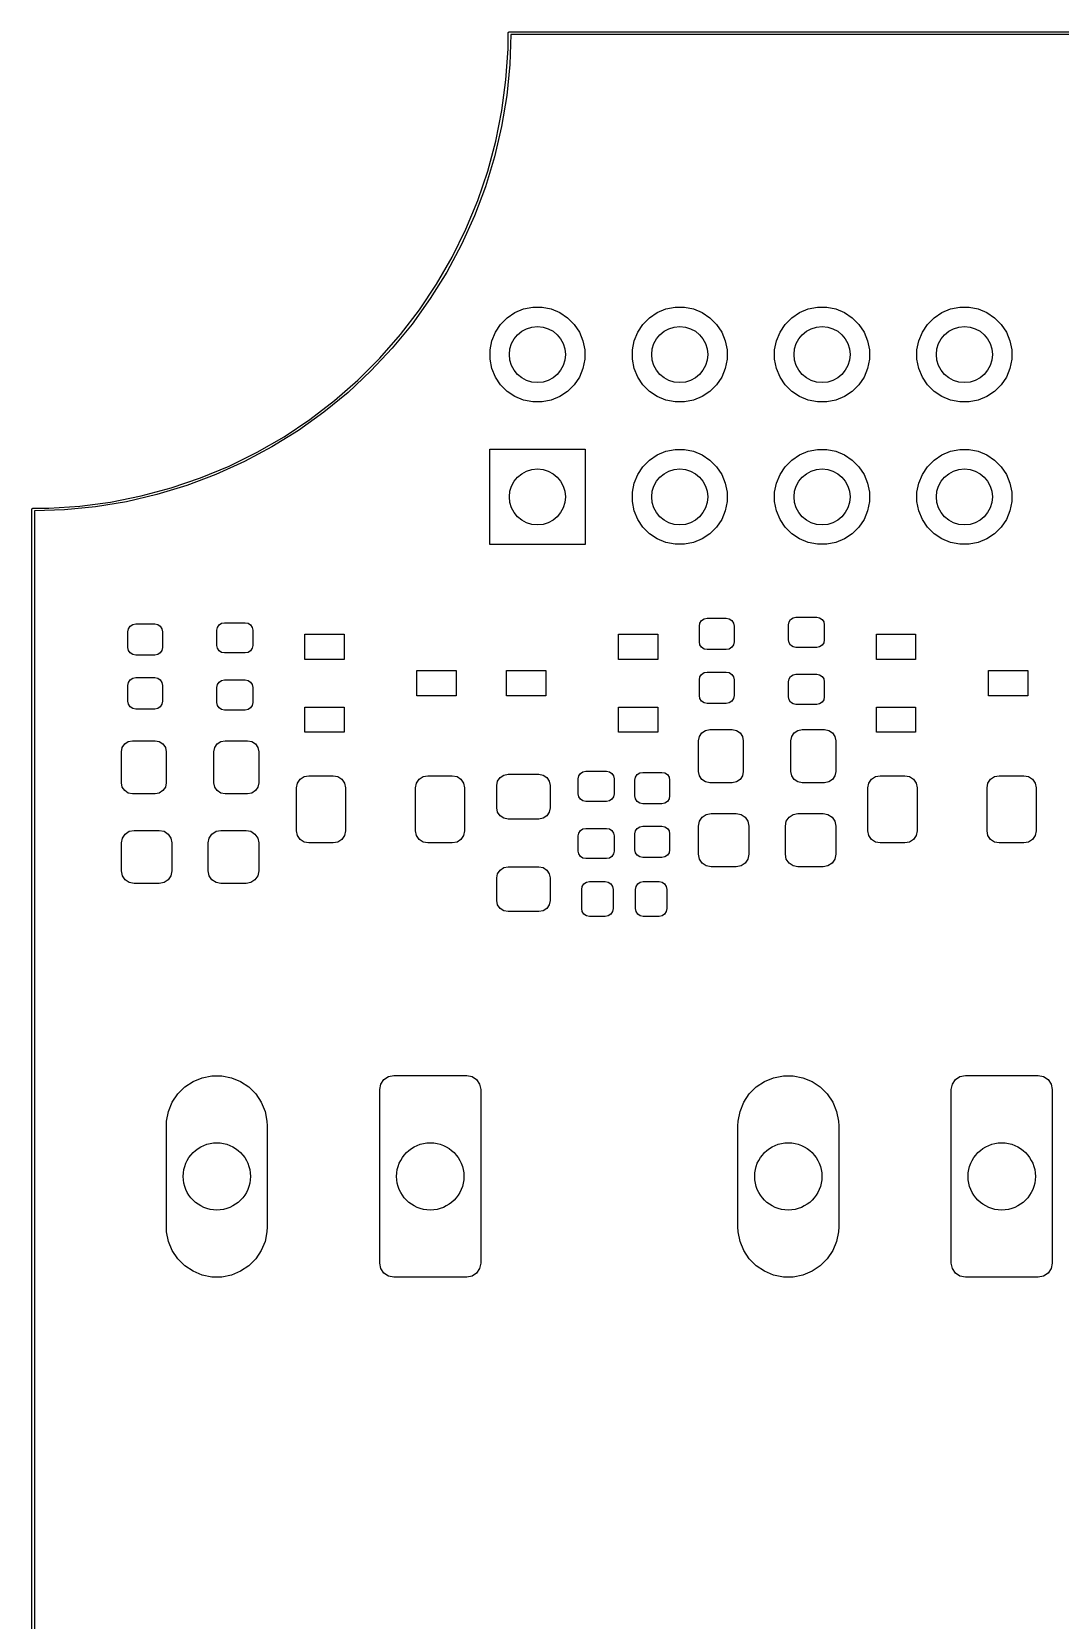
# Model space of a CAD drawing. Extents: x 89 to 178, y -115 to -57.
# Drawn here: x 88.97 to 107.33, y -85.32 to -56.97 of the extents above; entities that cross this region are included whole.
import ezdxf

# ---------------------------------------------------------------- set-up
doc = ezdxf.new("R2010")
doc.units = 0
doc.layers.add('BLACK', color=7, linetype='CONTINUOUS')

msp = doc.modelspace()

# ---------------------------------------------------------------- linework, layer by layer
at = {"layer": 'BLACK', "linetype": 'CONTINUOUS'}
for p, q in [((97.475, -57), (97.476903, -56.994143)), ((97.475, -57.277443), (97.475, -57)), ((97.476903, -56.990433), (97.478689, -56.988646)), ((97.476903, -56.994143), (97.476903, -56.990433)), ((97.478689, -56.988646), (97.479775, -56.985305)), ((97.479775, -56.985305), (97.488023, -56.979312)), ((97.488023, -56.979312), (97.490433, -56.976903)), ((97.490433, -56.976903), (97.491682, -56.976654)), ((97.491682, -56.976654), (97.492275, -56.976224)), ((97.492275, -56.976224), (97.493847, -56.976224)), ((97.493847, -56.976224), (97.5, -56.975)), ((97.5, -56.975), (169.5, -56.975)), ((97.524182, -57.025), (97.506747, -57.557562)), ((169.47582, -57.025), (97.524182, -57.025)), ((97.438709, -57.83114), (97.475, -57.277443)), ((97.506747, -57.557562), (97.452067, -58.112736)), ((97.366282, -58.381279), (97.438709, -57.83114)), ((97.258029, -58.925502), (97.366282, -58.381279)), ((97.452067, -58.112736), (97.361195, -58.663145)), ((97.361195, -58.663145), (97.234518, -59.206432)), ((97.114414, -59.461481), (97.258029, -58.925502)), ((97.234518, -59.206432), (97.072579, -59.740271)), ((96.936052, -59.986918), (97.114414, -59.461481)), ((97.072579, -59.740271), (96.876073, -60.262376)), ((96.723706, -60.499566), (96.936052, -59.986918)), ((96.876073, -60.262376), (96.64584, -60.770511)), ((96.478287, -60.997227), (96.723706, -60.499566)), ((96.64584, -60.770511), (96.382867, -61.2625)), ((96.200844, -61.477772), (96.478287, -60.997227)), ((95.892566, -61.939143), (96.200844, -61.477772)), ((96.382867, -61.2625), (96.088278, -61.736236)), ((96.088278, -61.736236), (95.763337, -62.189691)), ((95.554773, -62.379363), (95.892566, -61.939143)), ((97.460766, -62.077941), (97.599313, -61.985367)), ((97.599313, -61.985367), (97.753258, -61.921601)), ((97.753258, -61.921601), (97.916685, -61.889093)), ((97.916685, -61.889093), (98.083315, -61.889093)), ((98.083315, -61.889093), (98.246742, -61.921601)), ((98.246742, -61.921601), (98.400687, -61.985367)), ((98.400687, -61.985367), (98.539234, -62.077941)), ((100.000766, -62.077941), (100.139313, -61.985367)), ((100.139313, -61.985367), (100.293258, -61.921601)), ((100.293258, -61.921601), (100.456685, -61.889093)), ((100.456685, -61.889093), (100.623315, -61.889093)), ((100.623315, -61.889093), (100.786742, -61.921601)), ((100.786742, -61.921601), (100.940687, -61.985367)), ((100.940687, -61.985367), (101.079234, -62.077941)), ((102.540766, -62.077941), (102.679313, -61.985367)), ((102.679313, -61.985367), (102.833258, -61.921601)), ((102.833258, -61.921601), (102.996685, -61.889093)), ((102.996685, -61.889093), (103.163315, -61.889093)), ((103.163315, -61.889093), (103.326742, -61.921601)), ((103.326742, -61.921601), (103.480687, -61.985367)), ((103.480687, -61.985367), (103.619234, -62.077941)), ((105.080766, -62.077941), (105.219313, -61.985367)), ((105.219313, -61.985367), (105.373258, -61.921601)), ((105.373258, -61.921601), (105.536685, -61.889093)), ((105.536685, -61.889093), (105.703315, -61.889093)), ((105.703315, -61.889093), (105.866742, -61.921601)), ((105.866742, -61.921601), (106.020687, -61.985367)), ((106.020687, -61.985367), (106.159234, -62.077941)), ((95.763337, -62.189691), (95.409434, -62.620923)), ((97.186601, -62.488258), (97.250367, -62.334313)), ((97.250367, -62.334313), (97.342941, -62.195766)), ((97.342941, -62.195766), (97.460766, -62.077941)), ((98.539234, -62.077941), (98.657059, -62.195766)), ((98.657059, -62.195766), (98.749633, -62.334313)), ((98.749633, -62.334313), (98.813399, -62.488258)), ((99.726601, -62.488258), (99.790367, -62.334313)), ((99.790367, -62.334313), (99.882941, -62.195766)), ((99.882941, -62.195766), (100.000766, -62.077941)), ((101.079234, -62.077941), (101.197059, -62.195766)), ((101.197059, -62.195766), (101.289633, -62.334313)), ((101.289633, -62.334313), (101.353399, -62.488258)), ((102.266601, -62.488258), (102.330367, -62.334313)), ((102.330367, -62.334313), (102.422941, -62.195766)), ((102.422941, -62.195766), (102.540766, -62.077941)), ((103.619234, -62.077941), (103.737059, -62.195766)), ((103.737059, -62.195766), (103.829633, -62.334313)), ((103.829633, -62.334313), (103.893399, -62.488258)), ((104.806601, -62.488258), (104.870367, -62.334313)), ((104.870367, -62.334313), (104.962941, -62.195766)), ((104.962941, -62.195766), (105.080766, -62.077941)), ((106.159234, -62.077941), (106.277059, -62.195766)), ((106.277059, -62.195766), (106.369633, -62.334313)), ((106.369633, -62.334313), (106.433399, -62.488258)), ((95.409434, -62.620923), (95.028085, -63.028085)), ((95.188912, -62.796548), (95.554773, -62.379363)), ((97.154093, -62.651685), (97.186601, -62.488258)), ((98.813399, -62.488258), (98.845907, -62.651685)), ((99.694093, -62.651685), (99.726601, -62.488258)), ((101.353399, -62.488258), (101.385907, -62.651685)), ((102.234093, -62.651685), (102.266601, -62.488258)), ((103.893399, -62.488258), (103.925907, -62.651685)), ((104.774093, -62.651685), (104.806601, -62.488258)), ((106.433399, -62.488258), (106.465907, -62.651685)), ((94.796548, -63.188912), (95.188912, -62.796548)), ((97.154093, -62.818315), (97.154093, -62.651685)), ((97.186601, -62.981742), (97.154093, -62.818315)), ((98.845907, -62.818315), (98.813399, -62.981742)), ((98.845907, -62.651685), (98.845907, -62.818315)), ((99.694093, -62.818315), (99.694093, -62.651685)), ((99.726601, -62.981742), (99.694093, -62.818315)), ((101.385907, -62.818315), (101.353399, -62.981742)), ((101.385907, -62.651685), (101.385907, -62.818315)), ((102.234093, -62.818315), (102.234093, -62.651685)), ((102.266601, -62.981742), (102.234093, -62.818315)), ((103.925907, -62.818315), (103.893399, -62.981742)), ((103.925907, -62.651685), (103.925907, -62.818315)), ((104.774093, -62.818315), (104.774093, -62.651685)), ((104.806601, -62.981742), (104.774093, -62.818315)), ((106.465907, -62.818315), (106.433399, -62.981742)), ((106.465907, -62.651685), (106.465907, -62.818315)), ((94.379363, -63.554773), (94.796548, -63.188912)), ((95.028085, -63.028085), (94.620923, -63.409434)), ((97.250367, -63.135687), (97.186601, -62.981742)), ((97.342941, -63.274234), (97.250367, -63.135687)), ((98.749633, -63.135687), (98.657059, -63.274234)), ((98.813399, -62.981742), (98.749633, -63.135687)), ((99.790367, -63.135687), (99.726601, -62.981742)), ((99.882941, -63.274234), (99.790367, -63.135687)), ((101.289633, -63.135687), (101.197059, -63.274234)), ((101.353399, -62.981742), (101.289633, -63.135687)), ((102.330367, -63.135687), (102.266601, -62.981742)), ((102.422941, -63.274234), (102.330367, -63.135687)), ((103.829633, -63.135687), (103.737059, -63.274234)), ((103.893399, -62.981742), (103.829633, -63.135687)), ((104.870367, -63.135687), (104.806601, -62.981742)), ((104.962941, -63.274234), (104.870367, -63.135687)), ((106.369633, -63.135687), (106.277059, -63.274234)), ((106.433399, -62.981742), (106.369633, -63.135687)), ((94.620923, -63.409434), (94.189691, -63.763337)), ((97.460766, -63.392059), (97.342941, -63.274234)), ((97.599313, -63.484633), (97.460766, -63.392059)), ((97.753258, -63.548399), (97.599313, -63.484633)), ((98.400687, -63.484633), (98.246742, -63.548399)), ((98.539234, -63.392059), (98.400687, -63.484633)), ((98.657059, -63.274234), (98.539234, -63.392059)), ((100.000766, -63.392059), (99.882941, -63.274234)), ((100.139313, -63.484633), (100.000766, -63.392059)), ((100.293258, -63.548399), (100.139313, -63.484633)), ((100.940687, -63.484633), (100.786742, -63.548399)), ((101.079234, -63.392059), (100.940687, -63.484633)), ((101.197059, -63.274234), (101.079234, -63.392059)), ((102.540766, -63.392059), (102.422941, -63.274234)), ((102.679313, -63.484633), (102.540766, -63.392059)), ((102.833258, -63.548399), (102.679313, -63.484633)), ((103.480687, -63.484633), (103.326742, -63.548399)), ((103.619234, -63.392059), (103.480687, -63.484633)), ((103.737059, -63.274234), (103.619234, -63.392059)), ((105.080766, -63.392059), (104.962941, -63.274234)), ((105.219313, -63.484633), (105.080766, -63.392059)), ((105.373258, -63.548399), (105.219313, -63.484633)), ((106.020687, -63.484633), (105.866742, -63.548399)), ((106.159234, -63.392059), (106.020687, -63.484633)), ((106.277059, -63.274234), (106.159234, -63.392059)), ((94.189691, -63.763337), (93.736236, -64.088278)), ((93.939143, -63.892566), (94.379363, -63.554773)), ((97.916685, -63.580907), (97.753258, -63.548399)), ((98.083315, -63.580907), (97.916685, -63.580907)), ((98.246742, -63.548399), (98.083315, -63.580907)), ((100.456685, -63.580907), (100.293258, -63.548399)), ((100.623315, -63.580907), (100.456685, -63.580907)), ((100.786742, -63.548399), (100.623315, -63.580907)), ((102.996685, -63.580907), (102.833258, -63.548399)), ((103.163315, -63.580907), (102.996685, -63.580907)), ((103.326742, -63.548399), (103.163315, -63.580907)), ((105.536685, -63.580907), (105.373258, -63.548399)), ((105.703315, -63.580907), (105.536685, -63.580907)), ((105.866742, -63.548399), (105.703315, -63.580907)), ((93.477772, -64.200844), (93.939143, -63.892566)), ((92.997227, -64.478287), (93.477772, -64.200844)), ((93.736236, -64.088278), (93.2625, -64.382867)), ((92.499566, -64.723706), (92.997227, -64.478287)), ((93.2625, -64.382867), (92.770511, -64.64584)), ((97.15, -66.125), (97.15, -64.425)), ((97.15, -64.425), (98.85, -64.425)), ((98.85, -64.425), (98.85, -66.125)), ((99.882941, -64.735766), (100.000766, -64.617941)), ((100.000766, -64.617941), (100.139313, -64.525367)), ((100.139313, -64.525367), (100.293258, -64.461601)), ((100.293258, -64.461601), (100.456685, -64.429093)), ((100.456685, -64.429093), (100.623315, -64.429093)), ((100.623315, -64.429093), (100.786742, -64.461601)), ((100.786742, -64.461601), (100.940687, -64.525367)), ((100.940687, -64.525367), (101.079234, -64.617941)), ((101.079234, -64.617941), (101.197059, -64.735766)), ((102.422941, -64.735766), (102.540766, -64.617941)), ((102.540766, -64.617941), (102.679313, -64.525367)), ((102.679313, -64.525367), (102.833258, -64.461601)), ((102.833258, -64.461601), (102.996685, -64.429093)), ((102.996685, -64.429093), (103.163315, -64.429093)), ((103.163315, -64.429093), (103.326742, -64.461601)), ((103.326742, -64.461601), (103.480687, -64.525367)), ((103.480687, -64.525367), (103.619234, -64.617941)), ((103.619234, -64.617941), (103.737059, -64.735766)), ((104.962941, -64.735766), (105.080766, -64.617941)), ((105.080766, -64.617941), (105.219313, -64.525367)), ((105.219313, -64.525367), (105.373258, -64.461601)), ((105.373258, -64.461601), (105.536685, -64.429093)), ((105.536685, -64.429093), (105.703315, -64.429093)), ((105.703315, -64.429093), (105.866742, -64.461601)), ((105.866742, -64.461601), (106.020687, -64.525367)), ((106.020687, -64.525367), (106.159234, -64.617941)), ((106.159234, -64.617941), (106.277059, -64.735766)), ((92.262376, -64.876073), (91.740271, -65.072579)), ((91.986918, -64.936052), (92.499566, -64.723706)), ((92.770511, -64.64584), (92.262376, -64.876073)), ((99.726601, -65.028258), (99.790367, -64.874313)), ((99.790367, -64.874313), (99.882941, -64.735766)), ((101.197059, -64.735766), (101.289633, -64.874313)), ((101.289633, -64.874313), (101.353399, -65.028258)), ((102.266601, -65.028258), (102.330367, -64.874313)), ((102.330367, -64.874313), (102.422941, -64.735766)), ((103.737059, -64.735766), (103.829633, -64.874313)), ((103.829633, -64.874313), (103.893399, -65.028258)), ((104.806601, -65.028258), (104.870367, -64.874313)), ((104.870367, -64.874313), (104.962941, -64.735766)), ((106.277059, -64.735766), (106.369633, -64.874313)), ((106.369633, -64.874313), (106.433399, -65.028258)), ((90.925502, -65.258029), (91.461481, -65.114414)), ((91.740271, -65.072579), (91.206432, -65.234518)), ((91.461481, -65.114414), (91.986918, -64.936052)), ((99.694093, -65.191685), (99.726601, -65.028258)), ((99.694093, -65.358315), (99.694093, -65.191685)), ((101.353399, -65.028258), (101.385907, -65.191685)), ((101.385907, -65.191685), (101.385907, -65.358315)), ((102.234093, -65.191685), (102.266601, -65.028258)), ((102.234093, -65.358315), (102.234093, -65.191685)), ((103.893399, -65.028258), (103.925907, -65.191685)), ((103.925907, -65.191685), (103.925907, -65.358315)), ((104.774093, -65.191685), (104.806601, -65.028258)), ((104.774093, -65.358315), (104.774093, -65.191685)), ((106.433399, -65.028258), (106.465907, -65.191685)), ((106.465907, -65.191685), (106.465907, -65.358315)), ((88.994144, -65.476903), (89, -65.475)), ((89, -65.475), (89.277443, -65.475)), ((89.277443, -65.475), (89.83114, -65.438709)), ((90.112736, -65.452067), (89.557562, -65.506747)), ((89.83114, -65.438709), (90.381279, -65.366282)), ((90.663145, -65.361195), (90.112736, -65.452067)), ((90.381279, -65.366282), (90.925502, -65.258029)), ((91.206432, -65.234518), (90.663145, -65.361195)), ((99.726601, -65.521742), (99.694093, -65.358315)), ((101.385907, -65.358315), (101.353399, -65.521742)), ((102.266601, -65.521742), (102.234093, -65.358315)), ((103.925907, -65.358315), (103.893399, -65.521742)), ((104.806601, -65.521742), (104.774093, -65.358315)), ((106.465907, -65.358315), (106.433399, -65.521742)), ((88.975, -65.5), (88.976224, -65.493846)), ((88.975, -106.5), (88.975, -65.5)), ((88.976224, -65.492275), (88.976654, -65.491682)), ((88.976224, -65.493846), (88.976224, -65.492275)), ((88.976654, -65.491682), (88.976903, -65.490433)), ((88.976903, -65.490433), (88.979312, -65.488023)), ((88.979312, -65.488023), (88.985305, -65.479775)), ((88.985305, -65.479775), (88.988646, -65.478689)), ((88.988646, -65.478689), (88.990433, -65.476903)), ((88.990433, -65.476903), (88.994144, -65.476903)), ((89.557562, -65.506747), (89.025, -65.524181)), ((89.025, -65.524181), (89.025, -106.475818)), ((99.790367, -65.675687), (99.726601, -65.521742)), ((99.882941, -65.814234), (99.790367, -65.675687)), ((101.289633, -65.675687), (101.197059, -65.814234)), ((101.353399, -65.521742), (101.289633, -65.675687)), ((102.330367, -65.675687), (102.266601, -65.521742)), ((102.422941, -65.814234), (102.330367, -65.675687)), ((103.829633, -65.675687), (103.737059, -65.814234)), ((103.893399, -65.521742), (103.829633, -65.675687)), ((104.870367, -65.675687), (104.806601, -65.521742)), ((104.962941, -65.814234), (104.870367, -65.675687)), ((106.369633, -65.675687), (106.277059, -65.814234)), ((106.433399, -65.521742), (106.369633, -65.675687)), ((100.000766, -65.932059), (99.882941, -65.814234)), ((100.139313, -66.024633), (100.000766, -65.932059)), ((100.293258, -66.088399), (100.139313, -66.024633)), ((100.940687, -66.024633), (100.786742, -66.088399)), ((101.079234, -65.932059), (100.940687, -66.024633)), ((101.197059, -65.814234), (101.079234, -65.932059)), ((102.540766, -65.932059), (102.422941, -65.814234)), ((102.679313, -66.024633), (102.540766, -65.932059)), ((102.833258, -66.088399), (102.679313, -66.024633)), ((103.480687, -66.024633), (103.326742, -66.088399)), ((103.619234, -65.932059), (103.480687, -66.024633)), ((103.737059, -65.814234), (103.619234, -65.932059)), ((105.080766, -65.932059), (104.962941, -65.814234)), ((105.219313, -66.024633), (105.080766, -65.932059)), ((105.373258, -66.088399), (105.219313, -66.024633)), ((106.020687, -66.024633), (105.866742, -66.088399)), ((106.159234, -65.932059), (106.020687, -66.024633)), ((106.277059, -65.814234), (106.159234, -65.932059)), ((98.85, -66.125), (97.15, -66.125)), ((100.456685, -66.120907), (100.293258, -66.088399)), ((100.623315, -66.120907), (100.456685, -66.120907)), ((100.786742, -66.088399), (100.623315, -66.120907)), ((102.996685, -66.120907), (102.833258, -66.088399)), ((103.163315, -66.120907), (102.996685, -66.120907)), ((103.326742, -66.088399), (103.163315, -66.120907)), ((105.536685, -66.120907), (105.373258, -66.088399)), ((105.703315, -66.120907), (105.536685, -66.120907)), ((105.866742, -66.088399), (105.703315, -66.120907)), ((100.931005, -67.481005), (100.976424, -67.450657)), ((100.976424, -67.450657), (101.03, -67.44)), ((101.03, -67.44), (101.37, -67.44)), ((101.37, -67.44), (101.423576, -67.450657)), ((101.423576, -67.450657), (101.468995, -67.481005)), ((102.490276, -67.503338), (102.519541, -67.459541)), ((102.519541, -67.459541), (102.563338, -67.430276)), ((102.563338, -67.430276), (102.615, -67.42)), ((102.615, -67.42), (102.985, -67.42)), ((102.985, -67.42), (103.036662, -67.430276)), ((103.036662, -67.430276), (103.080459, -67.459541)), ((103.080459, -67.459541), (103.109724, -67.503338)), ((90.69, -67.68), (90.700657, -67.626424)), ((90.69, -67.96), (90.69, -67.68)), ((90.700657, -67.626424), (90.731005, -67.581005)), ((90.731005, -67.581005), (90.776424, -67.550657)), ((90.776424, -67.550657), (90.83, -67.54)), ((90.83, -67.54), (91.17, -67.54)), ((91.17, -67.54), (91.223576, -67.550657)), ((91.223576, -67.550657), (91.268995, -67.581005)), ((91.268995, -67.581005), (91.299343, -67.626424)), ((91.299343, -67.626424), (91.31, -67.68)), ((91.31, -67.68), (91.31, -67.96)), ((92.28, -67.655), (92.290276, -67.603338)), ((92.28, -67.925), (92.28, -67.655)), ((92.290276, -67.603338), (92.319541, -67.559541)), ((92.319541, -67.559541), (92.363338, -67.530276)), ((92.363338, -67.530276), (92.415, -67.52)), ((92.415, -67.52), (92.785, -67.52)), ((92.785, -67.52), (92.836662, -67.530276)), ((92.836662, -67.530276), (92.880459, -67.559541)), ((92.880459, -67.559541), (92.909724, -67.603338)), ((92.909724, -67.603338), (92.92, -67.655)), ((92.92, -67.655), (92.92, -67.925)), ((93.85, -68.175), (93.85, -67.725)), ((93.85, -67.725), (94.55, -67.725)), ((94.55, -67.725), (94.55, -68.175)), ((99.45, -68.175), (99.45, -67.725)), ((99.45, -67.725), (100.15, -67.725)), ((100.15, -67.725), (100.15, -68.175)), ((100.89, -67.58), (100.900657, -67.526424)), ((100.89, -67.86), (100.89, -67.58)), ((100.900657, -67.526424), (100.931005, -67.481005)), ((101.468995, -67.481005), (101.499343, -67.526424)), ((101.499343, -67.526424), (101.51, -67.58)), ((101.51, -67.58), (101.51, -67.86)), ((102.48, -67.555), (102.490276, -67.503338)), ((102.48, -67.825), (102.48, -67.555)), ((103.109724, -67.503338), (103.12, -67.555)), ((103.12, -67.555), (103.12, -67.825)), ((104.05, -68.175), (104.05, -67.725)), ((104.05, -67.725), (104.75, -67.725)), ((104.75, -67.725), (104.75, -68.175)), ((90.700657, -68.013576), (90.69, -67.96)), ((90.731005, -68.058995), (90.700657, -68.013576)), ((91.299343, -68.013576), (91.268995, -68.058995)), ((91.31, -67.96), (91.299343, -68.013576)), ((92.290276, -67.976662), (92.28, -67.925)), ((92.319541, -68.020459), (92.290276, -67.976662)), ((92.363338, -68.049724), (92.319541, -68.020459)), ((92.880459, -68.020459), (92.836662, -68.049724)), ((92.909724, -67.976662), (92.880459, -68.020459)), ((92.92, -67.925), (92.909724, -67.976662)), ((100.900657, -67.913576), (100.89, -67.86)), ((100.931005, -67.958995), (100.900657, -67.913576)), ((100.976424, -67.989343), (100.931005, -67.958995)), ((101.03, -68), (100.976424, -67.989343)), ((101.37, -68), (101.03, -68)), ((101.423576, -67.989343), (101.37, -68)), ((101.468995, -67.958995), (101.423576, -67.989343)), ((101.499343, -67.913576), (101.468995, -67.958995)), ((101.51, -67.86), (101.499343, -67.913576)), ((102.490276, -67.876662), (102.48, -67.825)), ((102.519541, -67.920459), (102.490276, -67.876662)), ((102.563338, -67.949724), (102.519541, -67.920459)), ((102.615, -67.96), (102.563338, -67.949724)), ((102.985, -67.96), (102.615, -67.96)), ((103.036662, -67.949724), (102.985, -67.96)), ((103.080459, -67.920459), (103.036662, -67.949724)), ((103.109724, -67.876662), (103.080459, -67.920459)), ((103.12, -67.825), (103.109724, -67.876662)), ((90.776424, -68.089343), (90.731005, -68.058995)), ((90.83, -68.1), (90.776424, -68.089343)), ((91.17, -68.1), (90.83, -68.1)), ((91.223576, -68.089343), (91.17, -68.1)), ((91.268995, -68.058995), (91.223576, -68.089343)), ((92.415, -68.06), (92.363338, -68.049724)), ((92.785, -68.06), (92.415, -68.06)), ((92.836662, -68.049724), (92.785, -68.06)), ((94.55, -68.175), (93.85, -68.175)), ((100.15, -68.175), (99.45, -68.175)), ((104.75, -68.175), (104.05, -68.175)), ((90.69, -68.64), (90.700657, -68.586424)), ((90.700657, -68.586424), (90.731005, -68.541005)), ((90.731005, -68.541005), (90.776424, -68.510657)), ((90.776424, -68.510657), (90.83, -68.5)), ((90.83, -68.5), (91.17, -68.5)), ((91.17, -68.5), (91.223576, -68.510657)), ((91.223576, -68.510657), (91.268995, -68.541005)), ((91.268995, -68.541005), (91.299343, -68.586424)), ((91.299343, -68.586424), (91.31, -68.64)), ((92.290276, -68.623338), (92.319541, -68.579541)), ((92.319541, -68.579541), (92.363338, -68.550276)), ((92.363338, -68.550276), (92.415, -68.54)), ((92.415, -68.54), (92.785, -68.54)), ((92.785, -68.54), (92.836662, -68.550276)), ((92.836662, -68.550276), (92.880459, -68.579541)), ((92.880459, -68.579541), (92.909724, -68.623338)), ((95.85, -68.825), (95.85, -68.375)), ((95.85, -68.375), (96.55, -68.375)), ((96.55, -68.375), (96.55, -68.825)), ((97.45, -68.825), (97.45, -68.375)), ((97.45, -68.375), (98.15, -68.375)), ((98.15, -68.375), (98.15, -68.825)), ((100.89, -68.54), (100.900657, -68.486424)), ((100.89, -68.82), (100.89, -68.54)), ((100.900657, -68.486424), (100.931005, -68.441005)), ((100.931005, -68.441005), (100.976424, -68.410657)), ((100.976424, -68.410657), (101.03, -68.4)), ((101.03, -68.4), (101.37, -68.4)), ((101.37, -68.4), (101.423576, -68.410657)), ((101.423576, -68.410657), (101.468995, -68.441005)), ((101.468995, -68.441005), (101.499343, -68.486424)), ((101.499343, -68.486424), (101.51, -68.54)), ((101.51, -68.54), (101.51, -68.82)), ((102.48, -68.575), (102.490276, -68.523338)), ((102.48, -68.845), (102.48, -68.575)), ((102.490276, -68.523338), (102.519541, -68.479541)), ((102.519541, -68.479541), (102.563338, -68.450276)), ((102.563338, -68.450276), (102.615, -68.44)), ((102.615, -68.44), (102.985, -68.44)), ((102.985, -68.44), (103.036662, -68.450276)), ((103.036662, -68.450276), (103.080459, -68.479541)), ((103.080459, -68.479541), (103.109724, -68.523338)), ((103.109724, -68.523338), (103.12, -68.575)), ((103.12, -68.575), (103.12, -68.845)), ((106.05, -68.825), (106.05, -68.375)), ((106.05, -68.375), (106.75, -68.375)), ((106.75, -68.375), (106.75, -68.825)), ((90.69, -68.92), (90.69, -68.64)), ((91.31, -68.64), (91.31, -68.92)), ((92.28, -68.675), (92.290276, -68.623338)), ((92.28, -68.945), (92.28, -68.675)), ((92.909724, -68.623338), (92.92, -68.675)), ((92.92, -68.675), (92.92, -68.945)), ((96.55, -68.825), (95.85, -68.825)), ((98.15, -68.825), (97.45, -68.825)), ((100.900657, -68.873576), (100.89, -68.82)), ((100.931005, -68.918995), (100.900657, -68.873576)), ((101.499343, -68.873576), (101.468995, -68.918995)), ((101.51, -68.82), (101.499343, -68.873576)), ((102.490276, -68.896662), (102.48, -68.845)), ((103.12, -68.845), (103.109724, -68.896662)), ((106.75, -68.825), (106.05, -68.825)), ((90.700657, -68.973576), (90.69, -68.92)), ((90.731005, -69.018995), (90.700657, -68.973576)), ((90.776424, -69.049343), (90.731005, -69.018995)), ((90.83, -69.06), (90.776424, -69.049343)), ((91.17, -69.06), (90.83, -69.06)), ((91.223576, -69.049343), (91.17, -69.06)), ((91.268995, -69.018995), (91.223576, -69.049343)), ((91.299343, -68.973576), (91.268995, -69.018995)), ((91.31, -68.92), (91.299343, -68.973576)), ((92.290276, -68.996662), (92.28, -68.945)), ((92.319541, -69.040459), (92.290276, -68.996662)), ((92.363338, -69.069724), (92.319541, -69.040459)), ((92.415, -69.08), (92.363338, -69.069724)), ((92.785, -69.08), (92.415, -69.08)), ((92.836662, -69.069724), (92.785, -69.08)), ((92.880459, -69.040459), (92.836662, -69.069724)), ((92.909724, -68.996662), (92.880459, -69.040459)), ((92.92, -68.945), (92.909724, -68.996662)), ((93.85, -69.475), (93.85, -69.025)), ((93.85, -69.025), (94.55, -69.025)), ((94.55, -69.025), (94.55, -69.475)), ((99.45, -69.475), (99.45, -69.025)), ((99.45, -69.025), (100.15, -69.025)), ((100.15, -69.025), (100.15, -69.475)), ((100.976424, -68.949343), (100.931005, -68.918995)), ((101.03, -68.96), (100.976424, -68.949343)), ((101.37, -68.96), (101.03, -68.96)), ((101.423576, -68.949343), (101.37, -68.96)), ((101.468995, -68.918995), (101.423576, -68.949343)), ((102.519541, -68.940459), (102.490276, -68.896662)), ((102.563338, -68.969724), (102.519541, -68.940459)), ((102.615, -68.98), (102.563338, -68.969724)), ((102.985, -68.98), (102.615, -68.98)), ((103.036662, -68.969724), (102.985, -68.98)), ((103.080459, -68.940459), (103.036662, -68.969724)), ((103.109724, -68.896662), (103.080459, -68.940459)), ((104.05, -69.475), (104.05, -69.025)), ((104.05, -69.025), (104.75, -69.025)), ((104.75, -69.025), (104.75, -69.475)), ((100.933579, -69.483579), (100.998463, -69.440224)), ((100.998463, -69.440224), (101.075, -69.425)), ((101.075, -69.425), (101.475, -69.425)), ((101.475, -69.425), (101.551537, -69.440224)), ((101.551537, -69.440224), (101.616421, -69.483579)), ((102.583579, -69.483579), (102.648463, -69.440224)), ((102.648463, -69.440224), (102.725, -69.425)), ((102.725, -69.425), (103.125, -69.425)), ((103.125, -69.425), (103.201537, -69.440224)), ((103.201537, -69.440224), (103.266421, -69.483579)), ((90.590224, -69.748463), (90.633579, -69.683579)), ((90.633579, -69.683579), (90.698463, -69.640224)), ((90.698463, -69.640224), (90.775, -69.625)), ((90.775, -69.625), (91.175, -69.625)), ((91.175, -69.625), (91.251537, -69.640224)), ((91.251537, -69.640224), (91.316421, -69.683579)), ((91.316421, -69.683579), (91.359776, -69.748463)), ((92.240224, -69.748463), (92.283579, -69.683579)), ((92.283579, -69.683579), (92.348463, -69.640224)), ((92.348463, -69.640224), (92.425, -69.625)), ((92.425, -69.625), (92.825, -69.625)), ((92.825, -69.625), (92.901537, -69.640224)), ((92.901537, -69.640224), (92.966421, -69.683579)), ((92.966421, -69.683579), (93.009776, -69.748463)), ((94.55, -69.475), (93.85, -69.475)), ((100.15, -69.475), (99.45, -69.475)), ((100.875, -69.625), (100.890224, -69.548463)), ((100.875, -70.175), (100.875, -69.625)), ((100.890224, -69.548463), (100.933579, -69.483579)), ((101.616421, -69.483579), (101.659776, -69.548463)), ((101.659776, -69.548463), (101.675, -69.625)), ((101.675, -69.625), (101.675, -70.175)), ((102.525, -69.625), (102.540224, -69.548463)), ((102.525, -70.175), (102.525, -69.625)), ((102.540224, -69.548463), (102.583579, -69.483579)), ((103.266421, -69.483579), (103.309776, -69.548463)), ((103.309776, -69.548463), (103.325, -69.625)), ((103.325, -69.625), (103.325, -70.175)), ((104.75, -69.475), (104.05, -69.475)), ((90.575, -69.825), (90.590224, -69.748463)), ((90.575, -70.375), (90.575, -69.825)), ((91.359776, -69.748463), (91.375, -69.825)), ((91.375, -69.825), (91.375, -70.375)), ((92.225, -69.825), (92.240224, -69.748463)), ((92.225, -70.375), (92.225, -69.825)), ((93.009776, -69.748463), (93.025, -69.825)), ((93.025, -69.825), (93.025, -70.375)), ((93.76407, -70.31407), (93.835038, -70.266651)), ((93.835038, -70.266651), (93.91875, -70.25)), ((93.91875, -70.25), (94.35625, -70.25)), ((94.35625, -70.25), (94.439962, -70.266651)), ((94.439962, -70.266651), (94.51093, -70.31407)), ((95.88907, -70.31407), (95.960038, -70.266651)), ((95.960038, -70.266651), (96.04375, -70.25)), ((96.04375, -70.25), (96.48125, -70.25)), ((96.48125, -70.25), (96.564962, -70.266651)), ((96.564962, -70.266651), (96.63593, -70.31407)), ((97.290224, -70.348463), (97.333579, -70.283579)), ((97.333579, -70.283579), (97.398463, -70.240224)), ((97.398463, -70.240224), (97.475, -70.225)), ((97.475, -70.225), (98.025, -70.225)), ((98.025, -70.225), (98.101537, -70.240224)), ((98.101537, -70.240224), (98.166421, -70.283579)), ((98.166421, -70.283579), (98.209776, -70.348463)), ((98.73, -70.305), (98.740276, -70.253338)), ((98.740276, -70.253338), (98.769541, -70.209541)), ((98.769541, -70.209541), (98.813338, -70.180276)), ((98.813338, -70.180276), (98.865, -70.17)), ((98.865, -70.17), (99.235, -70.17)), ((99.235, -70.17), (99.286662, -70.180276)), ((99.286662, -70.180276), (99.330459, -70.209541)), ((99.330459, -70.209541), (99.359724, -70.253338)), ((99.359724, -70.253338), (99.37, -70.305)), ((99.74, -70.33), (99.750657, -70.276424)), ((99.750657, -70.276424), (99.781005, -70.231005)), ((99.781005, -70.231005), (99.826424, -70.200657)), ((99.826424, -70.200657), (99.88, -70.19)), ((99.88, -70.19), (100.22, -70.19)), ((100.22, -70.19), (100.273576, -70.200657)), ((100.273576, -70.200657), (100.318995, -70.231005)), ((100.318995, -70.231005), (100.349343, -70.276424)), ((100.349343, -70.276424), (100.36, -70.33)), ((100.890224, -70.251537), (100.875, -70.175)), ((100.933579, -70.316421), (100.890224, -70.251537)), ((101.659776, -70.251537), (101.616421, -70.316421)), ((101.675, -70.175), (101.659776, -70.251537)), ((102.540224, -70.251537), (102.525, -70.175)), ((102.583579, -70.316421), (102.540224, -70.251537)), ((103.309776, -70.251537), (103.266421, -70.316421)), ((103.325, -70.175), (103.309776, -70.251537)), ((103.96407, -70.31407), (104.035038, -70.266651)), ((104.035038, -70.266651), (104.11875, -70.25)), ((104.11875, -70.25), (104.55625, -70.25)), ((104.55625, -70.25), (104.639962, -70.266651)), ((104.639962, -70.266651), (104.71093, -70.31407)), ((106.08907, -70.31407), (106.160038, -70.266651)), ((106.160038, -70.266651), (106.24375, -70.25)), ((106.24375, -70.25), (106.68125, -70.25)), ((106.68125, -70.25), (106.764962, -70.266651)), ((106.764962, -70.266651), (106.83593, -70.31407)), ((90.590224, -70.451537), (90.575, -70.375)), ((90.633579, -70.516421), (90.590224, -70.451537)), ((90.698463, -70.559776), (90.633579, -70.516421)), ((90.775, -70.575), (90.698463, -70.559776)), ((91.175, -70.575), (90.775, -70.575)), ((91.251537, -70.559776), (91.175, -70.575)), ((91.316421, -70.516421), (91.251537, -70.559776)), ((91.359776, -70.451537), (91.316421, -70.516421)), ((91.375, -70.375), (91.359776, -70.451537)), ((92.240224, -70.451537), (92.225, -70.375)), ((92.283579, -70.516421), (92.240224, -70.451537)), ((92.348463, -70.559776), (92.283579, -70.516421)), ((92.425, -70.575), (92.348463, -70.559776)), ((92.825, -70.575), (92.425, -70.575)), ((92.901537, -70.559776), (92.825, -70.575)), ((92.966421, -70.516421), (92.901537, -70.559776)), ((93.009776, -70.451537), (92.966421, -70.516421)), ((93.025, -70.375), (93.009776, -70.451537)), ((93.7, -70.46875), (93.716651, -70.385038)), ((93.7, -71.23125), (93.7, -70.46875)), ((93.716651, -70.385038), (93.76407, -70.31407)), ((94.51093, -70.31407), (94.558349, -70.385038)), ((94.558349, -70.385038), (94.575, -70.46875)), ((94.575, -70.46875), (94.575, -71.23125)), ((95.825, -70.46875), (95.841651, -70.385038)), ((95.825, -71.23125), (95.825, -70.46875)), ((95.841651, -70.385038), (95.88907, -70.31407)), ((96.63593, -70.31407), (96.683349, -70.385038)), ((96.683349, -70.385038), (96.7, -70.46875)), ((96.7, -70.46875), (96.7, -71.23125)), ((97.275, -70.425), (97.290224, -70.348463)), ((97.275, -70.825), (97.275, -70.425)), ((98.209776, -70.348463), (98.225, -70.425)), ((98.225, -70.425), (98.225, -70.825)), ((98.73, -70.575), (98.73, -70.305)), ((98.740276, -70.626662), (98.73, -70.575)), ((99.37, -70.575), (99.359724, -70.626662)), ((99.37, -70.305), (99.37, -70.575)), ((99.74, -70.61), (99.74, -70.33)), ((100.36, -70.33), (100.36, -70.61)), ((100.998463, -70.359776), (100.933579, -70.316421)), ((101.075, -70.375), (100.998463, -70.359776)), ((101.475, -70.375), (101.075, -70.375)), ((101.551537, -70.359776), (101.475, -70.375)), ((101.616421, -70.316421), (101.551537, -70.359776)), ((102.648463, -70.359776), (102.583579, -70.316421)), ((102.725, -70.375), (102.648463, -70.359776)), ((103.125, -70.375), (102.725, -70.375)), ((103.201537, -70.359776), (103.125, -70.375)), ((103.266421, -70.316421), (103.201537, -70.359776)), ((103.9, -70.46875), (103.916651, -70.385038)), ((103.9, -71.23125), (103.9, -70.46875)), ((103.916651, -70.385038), (103.96407, -70.31407)), ((104.71093, -70.31407), (104.758349, -70.385038)), ((104.758349, -70.385038), (104.775, -70.46875)), ((104.775, -70.46875), (104.775, -71.23125)), ((106.025, -70.46875), (106.041651, -70.385038)), ((106.025, -71.23125), (106.025, -70.46875)), ((106.041651, -70.385038), (106.08907, -70.31407)), ((106.83593, -70.31407), (106.883349, -70.385038)), ((106.883349, -70.385038), (106.9, -70.46875)), ((106.9, -70.46875), (106.9, -71.23125)), ((97.290224, -70.901537), (97.275, -70.825)), ((98.225, -70.825), (98.209776, -70.901537)), ((98.769541, -70.670459), (98.740276, -70.626662)), ((98.813338, -70.699724), (98.769541, -70.670459)), ((98.865, -70.71), (98.813338, -70.699724)), ((99.235, -70.71), (98.865, -70.71)), ((99.286662, -70.699724), (99.235, -70.71)), ((99.330459, -70.670459), (99.286662, -70.699724)), ((99.359724, -70.626662), (99.330459, -70.670459)), ((99.750657, -70.663576), (99.74, -70.61)), ((99.781005, -70.708995), (99.750657, -70.663576)), ((99.826424, -70.739343), (99.781005, -70.708995)), ((99.88, -70.75), (99.826424, -70.739343)), ((100.22, -70.75), (99.88, -70.75)), ((100.273576, -70.739343), (100.22, -70.75)), ((100.318995, -70.708995), (100.273576, -70.739343)), ((100.349343, -70.663576), (100.318995, -70.708995)), ((100.36, -70.61), (100.349343, -70.663576)), ((97.333579, -70.966421), (97.290224, -70.901537)), ((97.398463, -71.009776), (97.333579, -70.966421)), ((97.475, -71.025), (97.398463, -71.009776)), ((98.025, -71.025), (97.475, -71.025)), ((98.101537, -71.009776), (98.025, -71.025)), ((98.166421, -70.966421), (98.101537, -71.009776)), ((98.209776, -70.901537), (98.166421, -70.966421)), ((100.875, -71.15), (100.892127, -71.063896)), ((100.892127, -71.063896), (100.940901, -70.990901)), ((100.940901, -70.990901), (101.013896, -70.942127)), ((101.013896, -70.942127), (101.1, -70.925)), ((101.1, -70.925), (101.55, -70.925)), ((101.55, -70.925), (101.636104, -70.942127)), ((101.636104, -70.942127), (101.709099, -70.990901)), ((101.709099, -70.990901), (101.757873, -71.063896)), ((101.757873, -71.063896), (101.775, -71.15)), ((102.425, -71.15), (102.442127, -71.063896)), ((102.442127, -71.063896), (102.490901, -70.990901)), ((102.490901, -70.990901), (102.563896, -70.942127)), ((102.563896, -70.942127), (102.65, -70.925)), ((102.65, -70.925), (103.1, -70.925)), ((103.1, -70.925), (103.186104, -70.942127)), ((103.186104, -70.942127), (103.259099, -70.990901)), ((103.259099, -70.990901), (103.307873, -71.063896)), ((103.307873, -71.063896), (103.325, -71.15)), ((90.575, -71.45), (90.592127, -71.363896)), ((90.592127, -71.363896), (90.640901, -71.290901)), ((90.640901, -71.290901), (90.713896, -71.242127)), ((90.713896, -71.242127), (90.8, -71.225)), ((90.8, -71.225), (91.25, -71.225)), ((91.25, -71.225), (91.336104, -71.242127)), ((91.336104, -71.242127), (91.409099, -71.290901)), ((91.409099, -71.290901), (91.457873, -71.363896)), ((91.457873, -71.363896), (91.475, -71.45)), ((92.125, -71.45), (92.142127, -71.363896)), ((92.142127, -71.363896), (92.190901, -71.290901)), ((92.190901, -71.290901), (92.263896, -71.242127)), ((92.263896, -71.242127), (92.35, -71.225)), ((92.35, -71.225), (92.8, -71.225)), ((92.8, -71.225), (92.886104, -71.242127)), ((92.886104, -71.242127), (92.959099, -71.290901)), ((92.959099, -71.290901), (93.007873, -71.363896)), ((93.007873, -71.363896), (93.025, -71.45)), ((93.716651, -71.314962), (93.7, -71.23125)), ((93.76407, -71.38593), (93.716651, -71.314962)), ((93.835038, -71.433349), (93.76407, -71.38593)), ((94.51093, -71.38593), (94.439962, -71.433349)), ((94.558349, -71.314962), (94.51093, -71.38593)), ((94.575, -71.23125), (94.558349, -71.314962)), ((95.841651, -71.314962), (95.825, -71.23125)), ((95.88907, -71.38593), (95.841651, -71.314962)), ((95.960038, -71.433349), (95.88907, -71.38593)), ((96.63593, -71.38593), (96.564962, -71.433349)), ((96.683349, -71.314962), (96.63593, -71.38593)), ((96.7, -71.23125), (96.683349, -71.314962)), ((98.73, -71.325), (98.740276, -71.273338)), ((98.73, -71.595), (98.73, -71.325)), ((98.740276, -71.273338), (98.769541, -71.229541)), ((98.769541, -71.229541), (98.813338, -71.200276)), ((98.813338, -71.200276), (98.865, -71.19)), ((98.865, -71.19), (99.235, -71.19)), ((99.235, -71.19), (99.286662, -71.200276)), ((99.286662, -71.200276), (99.330459, -71.229541)), ((99.330459, -71.229541), (99.359724, -71.273338)), ((99.359724, -71.273338), (99.37, -71.325)), ((99.37, -71.325), (99.37, -71.595)), ((99.74, -71.29), (99.750657, -71.236424)), ((99.74, -71.57), (99.74, -71.29)), ((99.750657, -71.236424), (99.781005, -71.191005)), ((99.781005, -71.191005), (99.826424, -71.160657)), ((99.826424, -71.160657), (99.88, -71.15)), ((99.88, -71.15), (100.22, -71.15)), ((100.22, -71.15), (100.273576, -71.160657)), ((100.273576, -71.160657), (100.318995, -71.191005)), ((100.318995, -71.191005), (100.349343, -71.236424)), ((100.349343, -71.236424), (100.36, -71.29)), ((100.36, -71.29), (100.36, -71.57)), ((100.875, -71.65), (100.875, -71.15)), ((101.775, -71.15), (101.775, -71.65)), ((102.425, -71.65), (102.425, -71.15)), ((103.325, -71.15), (103.325, -71.65)), ((103.916651, -71.314962), (103.9, -71.23125)), ((103.96407, -71.38593), (103.916651, -71.314962)), ((104.035038, -71.433349), (103.96407, -71.38593)), ((104.71093, -71.38593), (104.639962, -71.433349)), ((104.758349, -71.314962), (104.71093, -71.38593)), ((104.775, -71.23125), (104.758349, -71.314962)), ((106.041651, -71.314962), (106.025, -71.23125)), ((106.08907, -71.38593), (106.041651, -71.314962)), ((106.160038, -71.433349), (106.08907, -71.38593)), ((106.83593, -71.38593), (106.764962, -71.433349)), ((106.883349, -71.314962), (106.83593, -71.38593)), ((106.9, -71.23125), (106.883349, -71.314962)), ((90.575, -71.95), (90.575, -71.45)), ((91.475, -71.45), (91.475, -71.95)), ((92.125, -71.95), (92.125, -71.45)), ((93.025, -71.45), (93.025, -71.95)), ((93.91875, -71.45), (93.835038, -71.433349)), ((94.35625, -71.45), (93.91875, -71.45)), ((94.439962, -71.433349), (94.35625, -71.45)), ((96.04375, -71.45), (95.960038, -71.433349)), ((96.48125, -71.45), (96.04375, -71.45)), ((96.564962, -71.433349), (96.48125, -71.45)), ((98.740276, -71.646662), (98.73, -71.595)), ((98.769541, -71.690459), (98.740276, -71.646662)), ((98.813338, -71.719724), (98.769541, -71.690459)), ((99.330459, -71.690459), (99.286662, -71.719724)), ((99.359724, -71.646662), (99.330459, -71.690459)), ((99.37, -71.595), (99.359724, -71.646662)), ((99.750657, -71.623576), (99.74, -71.57)), ((99.781005, -71.668995), (99.750657, -71.623576)), ((99.826424, -71.699343), (99.781005, -71.668995)), ((99.88, -71.71), (99.826424, -71.699343)), ((100.22, -71.71), (99.88, -71.71)), ((100.273576, -71.699343), (100.22, -71.71)), ((100.318995, -71.668995), (100.273576, -71.699343)), ((100.349343, -71.623576), (100.318995, -71.668995)), ((100.36, -71.57), (100.349343, -71.623576)), ((100.892127, -71.736104), (100.875, -71.65)), ((101.775, -71.65), (101.757873, -71.736104)), ((102.442127, -71.736104), (102.425, -71.65)), ((103.325, -71.65), (103.307873, -71.736104)), ((104.11875, -71.45), (104.035038, -71.433349)), ((104.55625, -71.45), (104.11875, -71.45)), ((104.639962, -71.433349), (104.55625, -71.45)), ((106.24375, -71.45), (106.160038, -71.433349)), ((106.68125, -71.45), (106.24375, -71.45)), ((106.764962, -71.433349), (106.68125, -71.45)), ((90.592127, -72.036104), (90.575, -71.95)), ((91.475, -71.95), (91.457873, -72.036104)), ((92.142127, -72.036104), (92.125, -71.95)), ((93.025, -71.95), (93.007873, -72.036104)), ((97.290224, -71.998463), (97.333579, -71.933579)), ((97.333579, -71.933579), (97.398463, -71.890224)), ((97.398463, -71.890224), (97.475, -71.875)), ((97.475, -71.875), (98.025, -71.875)), ((98.025, -71.875), (98.101537, -71.890224)), ((98.101537, -71.890224), (98.166421, -71.933579)), ((98.166421, -71.933579), (98.209776, -71.998463)), ((98.865, -71.73), (98.813338, -71.719724)), ((99.235, -71.73), (98.865, -71.73)), ((99.286662, -71.719724), (99.235, -71.73)), ((100.940901, -71.809099), (100.892127, -71.736104)), ((101.013896, -71.857873), (100.940901, -71.809099)), ((101.1, -71.875), (101.013896, -71.857873)), ((101.55, -71.875), (101.1, -71.875)), ((101.636104, -71.857873), (101.55, -71.875)), ((101.709099, -71.809099), (101.636104, -71.857873)), ((101.757873, -71.736104), (101.709099, -71.809099)), ((102.490901, -71.809099), (102.442127, -71.736104)), ((102.563896, -71.857873), (102.490901, -71.809099)), ((102.65, -71.875), (102.563896, -71.857873)), ((103.1, -71.875), (102.65, -71.875)), ((103.186104, -71.857873), (103.1, -71.875)), ((103.259099, -71.809099), (103.186104, -71.857873)), ((103.307873, -71.736104), (103.259099, -71.809099)), ((90.640901, -72.109099), (90.592127, -72.036104)), ((90.713896, -72.157873), (90.640901, -72.109099)), ((90.8, -72.175), (90.713896, -72.157873)), ((91.25, -72.175), (90.8, -72.175)), ((91.336104, -72.157873), (91.25, -72.175)), ((91.409099, -72.109099), (91.336104, -72.157873)), ((91.457873, -72.036104), (91.409099, -72.109099)), ((92.190901, -72.109099), (92.142127, -72.036104)), ((92.263896, -72.157873), (92.190901, -72.109099)), ((92.35, -72.175), (92.263896, -72.157873)), ((92.8, -72.175), (92.35, -72.175)), ((92.886104, -72.157873), (92.8, -72.175)), ((92.959099, -72.109099), (92.886104, -72.157873)), ((93.007873, -72.036104), (92.959099, -72.109099)), ((97.275, -72.075), (97.290224, -71.998463)), ((97.275, -72.475), (97.275, -72.075)), ((98.209776, -71.998463), (98.225, -72.075)), ((98.225, -72.075), (98.225, -72.475)), ((98.79, -72.28), (98.800657, -72.226424)), ((98.800657, -72.226424), (98.831005, -72.181005)), ((98.831005, -72.181005), (98.876424, -72.150657)), ((98.876424, -72.150657), (98.93, -72.14)), ((98.93, -72.14), (99.21, -72.14)), ((99.21, -72.14), (99.263576, -72.150657)), ((99.263576, -72.150657), (99.308995, -72.181005)), ((99.308995, -72.181005), (99.339343, -72.226424)), ((99.339343, -72.226424), (99.35, -72.28)), ((99.75, -72.28), (99.760657, -72.226424)), ((99.760657, -72.226424), (99.791005, -72.181005)), ((99.791005, -72.181005), (99.836424, -72.150657)), ((99.836424, -72.150657), (99.89, -72.14)), ((99.89, -72.14), (100.17, -72.14)), ((100.17, -72.14), (100.223576, -72.150657)), ((100.223576, -72.150657), (100.268995, -72.181005)), ((100.268995, -72.181005), (100.299343, -72.226424)), ((100.299343, -72.226424), (100.31, -72.28)), ((97.290224, -72.551537), (97.275, -72.475)), ((97.333579, -72.616421), (97.290224, -72.551537)), ((98.209776, -72.551537), (98.166421, -72.616421)), ((98.225, -72.475), (98.209776, -72.551537)), ((98.79, -72.62), (98.79, -72.28)), ((99.35, -72.28), (99.35, -72.62)), ((99.75, -72.62), (99.75, -72.28)), ((100.31, -72.28), (100.31, -72.62)), ((97.398463, -72.659776), (97.333579, -72.616421)), ((97.475, -72.675), (97.398463, -72.659776)), ((98.025, -72.675), (97.475, -72.675)), ((98.101537, -72.659776), (98.025, -72.675)), ((98.166421, -72.616421), (98.101537, -72.659776)), ((98.800657, -72.673576), (98.79, -72.62)), ((98.831005, -72.718995), (98.800657, -72.673576)), ((98.876424, -72.749343), (98.831005, -72.718995)), ((98.93, -72.76), (98.876424, -72.749343)), ((99.21, -72.76), (98.93, -72.76)), ((99.263576, -72.749343), (99.21, -72.76)), ((99.308995, -72.718995), (99.263576, -72.749343)), ((99.339343, -72.673576), (99.308995, -72.718995)), ((99.35, -72.62), (99.339343, -72.673576)), ((99.760657, -72.673576), (99.75, -72.62)), ((99.791005, -72.718995), (99.760657, -72.673576)), ((99.836424, -72.749343), (99.791005, -72.718995)), ((99.89, -72.76), (99.836424, -72.749343)), ((100.17, -72.76), (99.89, -72.76)), ((100.223576, -72.749343), (100.17, -72.76)), ((100.268995, -72.718995), (100.223576, -72.749343)), ((100.299343, -72.673576), (100.268995, -72.718995)), ((100.31, -72.62), (100.299343, -72.673576)), ((91.853243, -75.706271), (92.016244, -75.638754)), ((92.016244, -75.638754), (92.189285, -75.604334)), ((92.189285, -75.604334), (92.365715, -75.604334)), ((92.365715, -75.604334), (92.538756, -75.638754)), ((92.538756, -75.638754), (92.701757, -75.706271)), ((95.20653, -75.754329), (95.260723, -75.673223)), ((95.260723, -75.673223), (95.341829, -75.61903)), ((95.341829, -75.61903), (95.4375, -75.6)), ((95.4375, -75.6), (96.7375, -75.6)), ((96.7375, -75.6), (96.833171, -75.61903)), ((96.833171, -75.61903), (96.914277, -75.673223)), ((96.914277, -75.673223), (96.96847, -75.754329)), ((102.053243, -75.706271), (102.216244, -75.638754)), ((102.216244, -75.638754), (102.389285, -75.604334)), ((102.389285, -75.604334), (102.565715, -75.604334)), ((102.565715, -75.604334), (102.738756, -75.638754)), ((102.738756, -75.638754), (102.901757, -75.706271)), ((105.40653, -75.754329), (105.460723, -75.673223)), ((105.460723, -75.673223), (105.541829, -75.61903)), ((105.541829, -75.61903), (105.6375, -75.6)), ((105.6375, -75.6), (106.9375, -75.6)), ((106.9375, -75.6), (107.033171, -75.61903)), ((107.033171, -75.61903), (107.114277, -75.673223)), ((107.114277, -75.673223), (107.16847, -75.754329)), ((91.483771, -76.075743), (91.581791, -75.929046)), ((91.581791, -75.929046), (91.706546, -75.804291)), ((91.706546, -75.804291), (91.853243, -75.706271)), ((92.701757, -75.706271), (92.848454, -75.804291)), ((92.848454, -75.804291), (92.973209, -75.929046)), ((92.973209, -75.929046), (93.071229, -76.075743)), ((95.1875, -75.85), (95.20653, -75.754329)), ((95.1875, -78.95), (95.1875, -75.85)), ((96.96847, -75.754329), (96.9875, -75.85)), ((96.9875, -75.85), (96.9875, -78.95)), ((101.683771, -76.075743), (101.781791, -75.929046)), ((101.781791, -75.929046), (101.906546, -75.804291)), ((101.906546, -75.804291), (102.053243, -75.706271)), ((102.901757, -75.706271), (103.048454, -75.804291)), ((103.048454, -75.804291), (103.173209, -75.929046)), ((103.173209, -75.929046), (103.271229, -76.075743)), ((105.3875, -75.85), (105.40653, -75.754329)), ((105.3875, -78.95), (105.3875, -75.85)), ((107.16847, -75.754329), (107.1875, -75.85)), ((107.1875, -75.85), (107.1875, -78.95)), ((91.381834, -76.411785), (91.416254, -76.238744)), ((91.416254, -76.238744), (91.483771, -76.075743)), ((93.071229, -76.075743), (93.138746, -76.238744)), ((93.138746, -76.238744), (93.173166, -76.411785)), ((101.581834, -76.411785), (101.616254, -76.238744)), ((101.616254, -76.238744), (101.683771, -76.075743)), ((103.271229, -76.075743), (103.338746, -76.238744)), ((103.338746, -76.238744), (103.373166, -76.411785)), ((91.3775, -76.5), (91.381834, -76.411785)), ((91.3775, -78.3), (91.3775, -76.5)), ((93.173166, -76.411785), (93.1775, -76.5)), ((93.1775, -76.5), (93.1775, -78.3)), ((101.5775, -76.5), (101.581834, -76.411785)), ((101.5775, -78.3), (101.5775, -76.5)), ((103.373166, -76.411785), (103.3775, -76.5)), ((103.3775, -76.5), (103.3775, -78.3)), ((91.381834, -78.388215), (91.3775, -78.3)), ((91.416254, -78.561256), (91.381834, -78.388215)), ((93.173166, -78.388215), (93.138746, -78.561256)), ((93.1775, -78.3), (93.173166, -78.388215)), ((101.581834, -78.388215), (101.5775, -78.3)), ((101.616254, -78.561256), (101.581834, -78.388215)), ((103.373166, -78.388215), (103.338746, -78.561256)), ((103.3775, -78.3), (103.373166, -78.388215)), ((91.483771, -78.724257), (91.416254, -78.561256)), ((91.581791, -78.870954), (91.483771, -78.724257)), ((93.071229, -78.724257), (92.973209, -78.870954)), ((93.138746, -78.561256), (93.071229, -78.724257)), ((101.683771, -78.724257), (101.616254, -78.561256)), ((101.781791, -78.870954), (101.683771, -78.724257)), ((103.271229, -78.724257), (103.173209, -78.870954)), ((103.338746, -78.561256), (103.271229, -78.724257)), ((91.706546, -78.995709), (91.581791, -78.870954)), ((91.853243, -79.093729), (91.706546, -78.995709)), ((92.848454, -78.995709), (92.701757, -79.093729)), ((92.973209, -78.870954), (92.848454, -78.995709)), ((95.20653, -79.045671), (95.1875, -78.95)), ((95.260723, -79.126777), (95.20653, -79.045671)), ((96.96847, -79.045671), (96.914277, -79.126777)), ((96.9875, -78.95), (96.96847, -79.045671)), ((101.906546, -78.995709), (101.781791, -78.870954)), ((102.053243, -79.093729), (101.906546, -78.995709)), ((103.048454, -78.995709), (102.901757, -79.093729)), ((103.173209, -78.870954), (103.048454, -78.995709)), ((105.40653, -79.045671), (105.3875, -78.95)), ((105.460723, -79.126777), (105.40653, -79.045671)), ((107.16847, -79.045671), (107.114277, -79.126777)), ((107.1875, -78.95), (107.16847, -79.045671)), ((92.016244, -79.161246), (91.853243, -79.093729)), ((92.189285, -79.195666), (92.016244, -79.161246)), ((92.365715, -79.195666), (92.189285, -79.195666)), ((92.538756, -79.161246), (92.365715, -79.195666)), ((92.701757, -79.093729), (92.538756, -79.161246)), ((95.341829, -79.18097), (95.260723, -79.126777)), ((95.4375, -79.2), (95.341829, -79.18097)), ((96.7375, -79.2), (95.4375, -79.2)), ((96.833171, -79.18097), (96.7375, -79.2)), ((96.914277, -79.126777), (96.833171, -79.18097)), ((102.216244, -79.161246), (102.053243, -79.093729)), ((102.389285, -79.195666), (102.216244, -79.161246)), ((102.565715, -79.195666), (102.389285, -79.195666)), ((102.738756, -79.161246), (102.565715, -79.195666)), ((102.901757, -79.093729), (102.738756, -79.161246)), ((105.541829, -79.18097), (105.460723, -79.126777)), ((105.6375, -79.2), (105.541829, -79.18097)), ((106.9375, -79.2), (105.6375, -79.2)), ((107.033171, -79.18097), (106.9375, -79.2)), ((107.114277, -79.126777), (107.033171, -79.18097))]:
    msp.add_line(p, q, dxfattribs=at)
at = {"layer": 'BLACK'}
for centre, radius in [((98, -62.735), 0.5), ((98, -62.735), 0.5), ((100.54, -62.735), 0.5), ((100.54, -62.735), 0.5), ((103.08, -62.735), 0.5), ((103.08, -62.735), 0.5), ((105.62, -62.735), 0.5), ((105.62, -62.735), 0.5), ((98, -65.275), 0.5), ((98, -65.275), 0.5), ((100.54, -65.275), 0.5), ((100.54, -65.275), 0.5), ((103.08, -65.275), 0.5), ((103.08, -65.275), 0.5), ((105.62, -65.275), 0.5), ((105.62, -65.275), 0.5), ((92.2775, -77.4), 0.6), ((92.2775, -77.4), 0.6), ((96.0875, -77.4), 0.6), ((96.0875, -77.4), 0.6), ((102.4775, -77.4), 0.6), ((102.4775, -77.4), 0.6), ((106.2875, -77.4), 0.6), ((106.2875, -77.4), 0.6)]:
    msp.add_circle(centre, radius, dxfattribs=at)
at = {"layer": 'WHITE'}
for centre, radius in [((98, -62.735), 0.5), ((100.54, -62.735), 0.5), ((103.08, -62.735), 0.5), ((105.62, -62.735), 0.5), ((98, -65.275), 0.5), ((100.54, -65.275), 0.5), ((103.08, -65.275), 0.5), ((105.62, -65.275), 0.5), ((92.2775, -77.4), 0.6), ((96.0875, -77.4), 0.6), ((102.4775, -77.4), 0.6), ((106.2875, -77.4), 0.6)]:
    msp.add_circle(centre, radius, dxfattribs=at)

doc.saveas('drawing.dxf')
